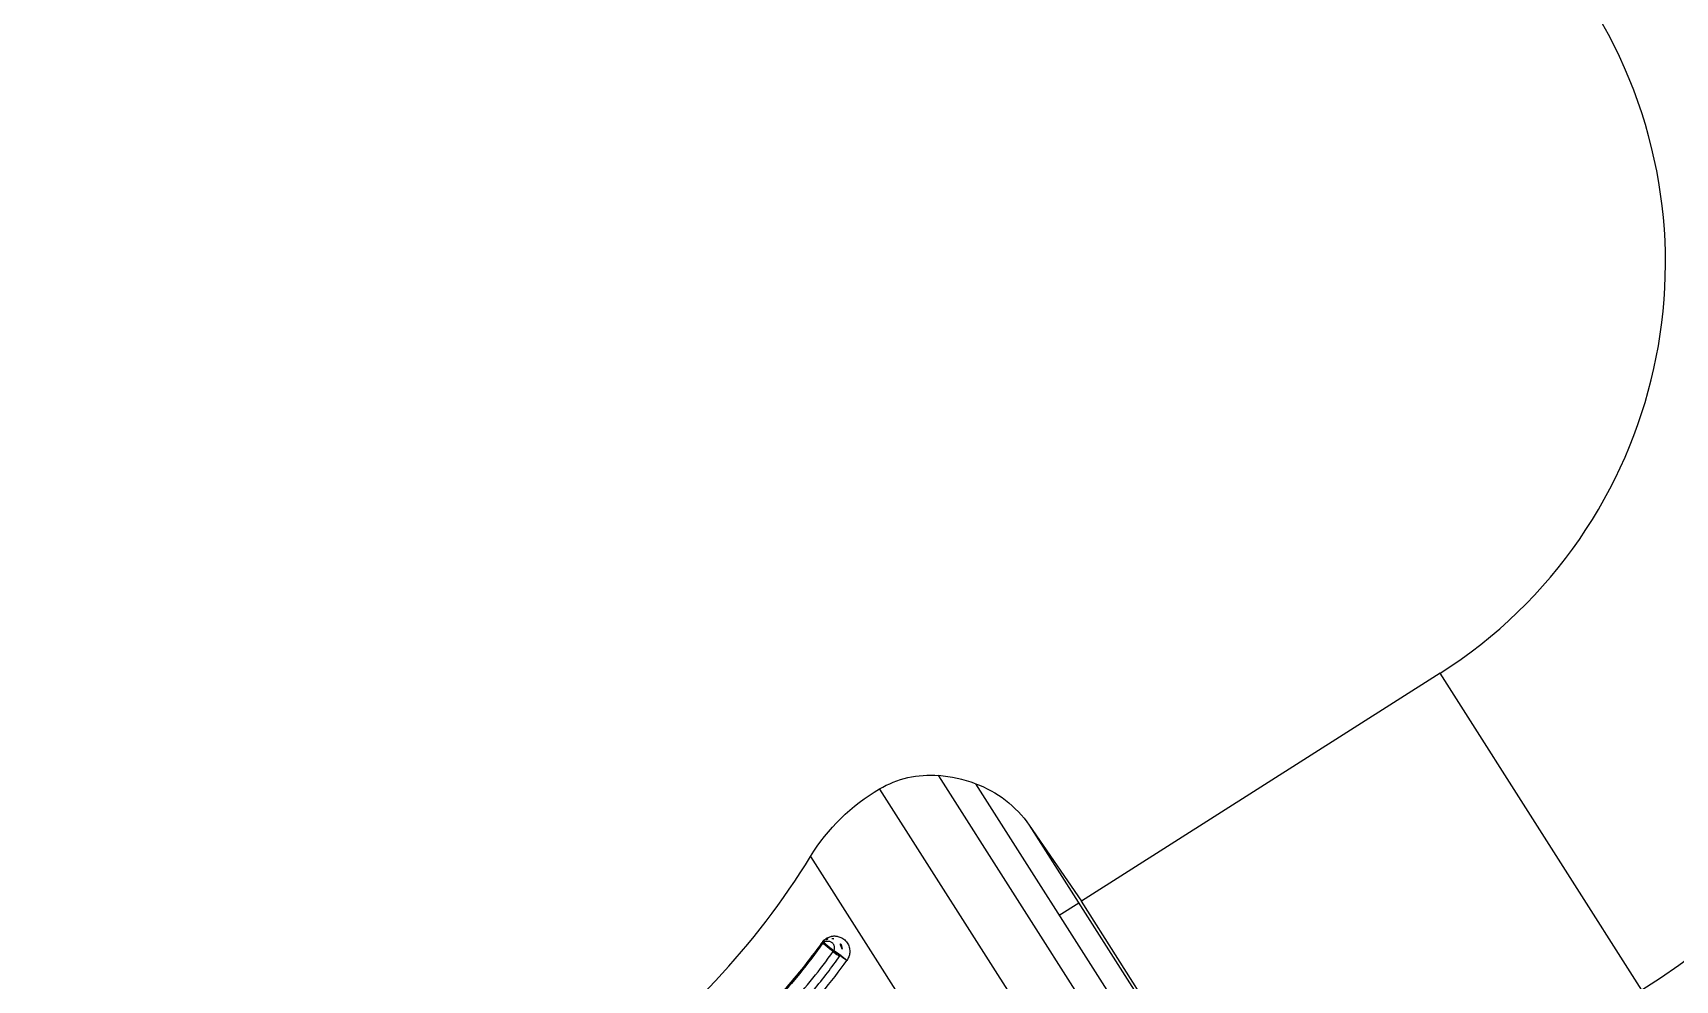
# Model space of a CAD drawing. Header units: millimetres. Extents: x 1145859089 to 1147511753, y -1047484727 to -1047247487.
# Drawn here: x 1146989492.8 to 1146989567.2, y -1047438823.3 to -1047438780.4 of the extents above; entities that cross this region are included whole.
import ezdxf
from ezdxf.xclip import XClip

# ---------------------------------------------------------------- set-up
doc = ezdxf.new("R2010")
doc.units = ezdxf.units.MM
doc.header["$LTSCALE"] = 100
doc.header["$MEASUREMENT"] = 0
doc.header["$XCLIPFRAME"] = 2
doc.linetypes.add('단지배치도$0$CENTER', pattern=[31, 30, -0.5, 0, -0.5])
doc.layers.get('0').update_dxf_attribs({"linetype": 'CONTINUOUS'})
doc.layers.add('XREF', color=135, linetype='CONTINUOUS')
doc.layers.add('단지배치도$0$W240910', color=135, linetype='CONTINUOUS')

# ---------------------------------------------------------------- blocks, each defined once
blk = doc.blocks.new('단지배치도$0$zw$9902')
at = {"layer": '단지배치도$0$W240910', "linetype": 'ByBlock', "ltscale": 20}
for p, q in [((59817.299, -67440.053), (59801.063, -67450.383)), ((59835.549, -67468.74), (59817.299, -67440.053)), ((59794.591, -67444.696), (59821.721, -67487.341)), ((59796.263, -67445.063), (59822.097, -67485.671)), ((59791.918, -67445.299), (59820.042, -67489.506)), ((59798.697, -67446.936), (59821.432, -67482.673)), ((59798.697, -67446.936), (59801.063, -67450.383)), ((59788.801, -67448.349), (59815.959, -67491.038)), ((59800.939, -67450.461), (59800.055, -67451.024)), ((59819.313, -67479.069), (59801.063, -67450.382))]:
    blk.add_line(p, q, dxfattribs=at)
at = {"layer": '단지배치도$0$W240910'}
for radius in [11431.377, 11931.377]:
    blk.add_arc((57394.291, -57699.4), radius, 251.6277496, 321.4181311, dxfattribs=at)
at = {"layer": '단지배치도$0$W240910', "linetype": '단지배치도$0$CENTER', "ltscale": 20}
blk.add_arc((59805.49, -67421.491), 39, 302.46387, 32.46387, dxfattribs=at)
at = {"layer": '단지배치도$0$W240910', "linetype": 'ByBlock', "ltscale": 20}
for centre, radius, start, end in [((59805.49, -67421.491), 22, 302.46387, 32.46387), ((59794.006, -67451.337), 6.672, 70.22063, 84.97062), ((59759.422, -67430.341), 34.458, 304.88585, 328.49471), ((59789.723, -67452.565), 0.5, 138.43481, 144.52086), ((59789.723, -67452.565), 0.5, 126.60135, 138.38872), ((59789.723, -67452.565), 0.5, 123.54941, 123.87348), ((59789.723, -67452.565), 0.5, 106.65541, 123.54941), ((59789.723, -67452.565), 0.5, 103.74563, 103.91576), ((59789.723, -67452.565), 0.5, 75.37591, 103.74563), ((59789.723, -67452.565), 0.5, 0.99849, 75.37591), ((59789.723, -67452.565), 0.5, 324.51549, 340.62439)]:
    blk.add_arc(centre, radius, start, end, dxfattribs=at)
for points in [[(59791.918, -67445.298), (59792.713, -67444.821), (59793.662, -67444.606), (59794.591, -67444.691)], [(59796.263, -67445.061), (59797.24, -67445.408), (59798.104, -67446.078), (59798.697, -67446.936)], [(59788.803, -67448.35), (59789.566, -67447.091), (59790.647, -67446.032), (59791.918, -67445.298)], [(59789.307, -67452.255), (59789.315, -67452.265), (59789.319, -67452.272), (59789.317, -67452.276)], [(59789.329, -67452.304), (59789.318, -67452.29), (59789.313, -67452.279), (59789.317, -67452.275)], [(59789.35, -67452.234), (59789.379, -67452.2), (59789.412, -67452.171), (59789.447, -67452.148)], [(59789.82, -67452.657), (59789.832, -67452.672), (59789.868, -67452.709), (59789.949, -67452.773), (59790.035, -67452.827), (59790.103, -67452.859), (59790.125, -67452.859), (59790.129, -67452.854)], [(59790.441, -67453.055), (59790.43, -67453.04), (59790.39, -67453.001), (59790.311, -67452.939), (59790.226, -67452.884), (59790.16, -67452.854), (59790.135, -67452.851), (59790.132, -67452.856)]]:
    blk.add_open_spline(points, degree=3, dxfattribs=at)
for points, knots in [([(59789.317, -67452.275), (59788.981, -67452.745), (59788.241, -67453.712), (59786.868, -67455.258), (59785.318, -67456.781), (59783.671, -67458.227), (59782.004, -67459.566), (59780.953, -67460.358), (59780.443, -67460.736)], [0, 0, 0, 0, 0.1666667, 0.3333333, 0.5, 0.6666667, 0.8333333, 0.999986, 0.999986, 0.999986, 0.999986]), ([(59789.329, -67452.304), (59789.031, -67452.729), (59788.356, -67453.626), (59787.046, -67455.121), (59785.498, -67456.652), (59783.777, -67458.175), (59782.013, -67459.599), (59780.957, -67460.395), (59780.453, -67460.767)], [0, 0, 0, 0, 0.166667, 0.333333, 0.5, 0.666667, 0.833333, 1, 1, 1, 1]), ([(59789.307, -67452.255), (59788.726, -67453.069), (59787.737, -67454.294), (59786.652, -67455.432), (59786.234, -67455.827)], [0, 0, 0, 0, 0.244936, 0.3860853, 0.3860853, 0.3860853, 0.3860853]), ([(59790.441, -67453.055), (59790.458, -67453.032), (59790.488, -67452.985), (59790.528, -67452.902), (59790.558, -67452.809), (59790.573, -67452.709), (59790.575, -67452.607), (59790.562, -67452.503), (59790.533, -67452.402), (59790.488, -67452.305), (59790.426, -67452.213), (59790.347, -67452.13), (59790.256, -67452.058), (59790.164, -67452.014), (59790.078, -67451.982), (59789.998, -67451.966), (59789.925, -67451.953), (59789.857, -67451.95), (59789.791, -67451.959), (59789.718, -67451.977), (59789.635, -67452.003), (59789.556, -67452.036), (59789.483, -67452.079), (59789.415, -67452.133), (59789.355, -67452.194), (59789.322, -67452.234), (59789.307, -67452.255)], [0, 0, 0, 0, 0.041667, 0.083333, 0.125, 0.166667, 0.208333, 0.25, 0.291667, 0.333333, 0.375, 0.416667, 0.458333, 0.5, 0.541667, 0.583333, 0.625, 0.666667, 0.708333, 0.75, 0.791667, 0.833333, 0.875, 0.916667, 0.958333, 1, 1, 1, 1]), ([(59789.82, -67452.657), (59789.829, -67452.645), (59789.844, -67452.616), (59789.861, -67452.57), (59789.876, -67452.515), (59789.874, -67452.463), (59789.868, -67452.409), (59789.852, -67452.357), (59789.827, -67452.308), (59789.79, -67452.264), (59789.739, -67452.23), (59789.683, -67452.199), (59789.628, -67452.184), (59789.577, -67452.179), (59789.527, -67452.182), (59789.481, -67452.193), (59789.437, -67452.21), (59789.396, -67452.235), (59789.36, -67452.267), (59789.338, -67452.29), (59789.329, -67452.304)], [0, 0, 0, 0, 0.055556, 0.111111, 0.166667, 0.222222, 0.277778, 0.333333, 0.388889, 0.444444, 0.5, 0.555556, 0.611111, 0.666667, 0.722222, 0.777778, 0.833333, 0.888889, 0.944444, 1, 1, 1, 1]), ([(59789.562, -67452.091), (59789.548, -67452.095), (59789.515, -67452.109), (59789.479, -67452.129), (59789.458, -67452.143)], [5.4725566, 5.4725566, 5.4725566, 5.4725566, 5.6426226, 5.8624076, 5.8624076, 5.8624076, 5.8624076]), ([(59780.824, -67461.247), (59781.653, -67460.633), (59783.325, -67459.35), (59785.728, -67457.302), (59787.938, -67455.09), (59789.233, -67453.481), (59789.82, -67452.657)], [0, 0, 0, 0, 0.245015, 0.500016, 0.755017, 1, 1, 1, 1]), ([(59781.037, -67461.538), (59781.576, -67461.14), (59782.667, -67460.319), (59784.342, -67458.972), (59785.975, -67457.539), (59787.557, -67455.987), (59788.98, -67454.39), (59789.768, -67453.361), (59790.129, -67452.854)], [0, 0, 0, 0, 0.166667, 0.333333, 0.5, 0.666667, 0.833333, 1, 1, 1, 1]), ([(59781.252, -67461.833), (59781.8, -67461.43), (59782.914, -67460.587), (59784.588, -67459.238), (59786.34, -67457.703), (59787.965, -67456.097), (59789.355, -67454.517), (59790.104, -67453.53), (59790.441, -67453.055)], [0, 0, 0, 0, 0.166667, 0.333333, 0.5, 0.666667, 0.833333, 1, 1, 1, 1])]:
    blk.add_open_spline(points, degree=3, knots=knots, dxfattribs=at)
blk = doc.blocks.new('단지배치도')
blk.add_blockref('단지배치도$0$zw$9902', (141034.193, 142437.157))

msp = doc.modelspace()

# ---------------------------------------------------------------- block references
at = {"layer": 'XREF'}
ref = msp.add_blockref('단지배치도', (1146788705.034274, -1047513806.462535), dxfattribs=at)
XClip(ref).set_block_clipping_path([(72982.4064819524, 34919.7593965298), (360382.4067475507, 255319.7593436697)])

doc.saveas('drawing.dxf')
